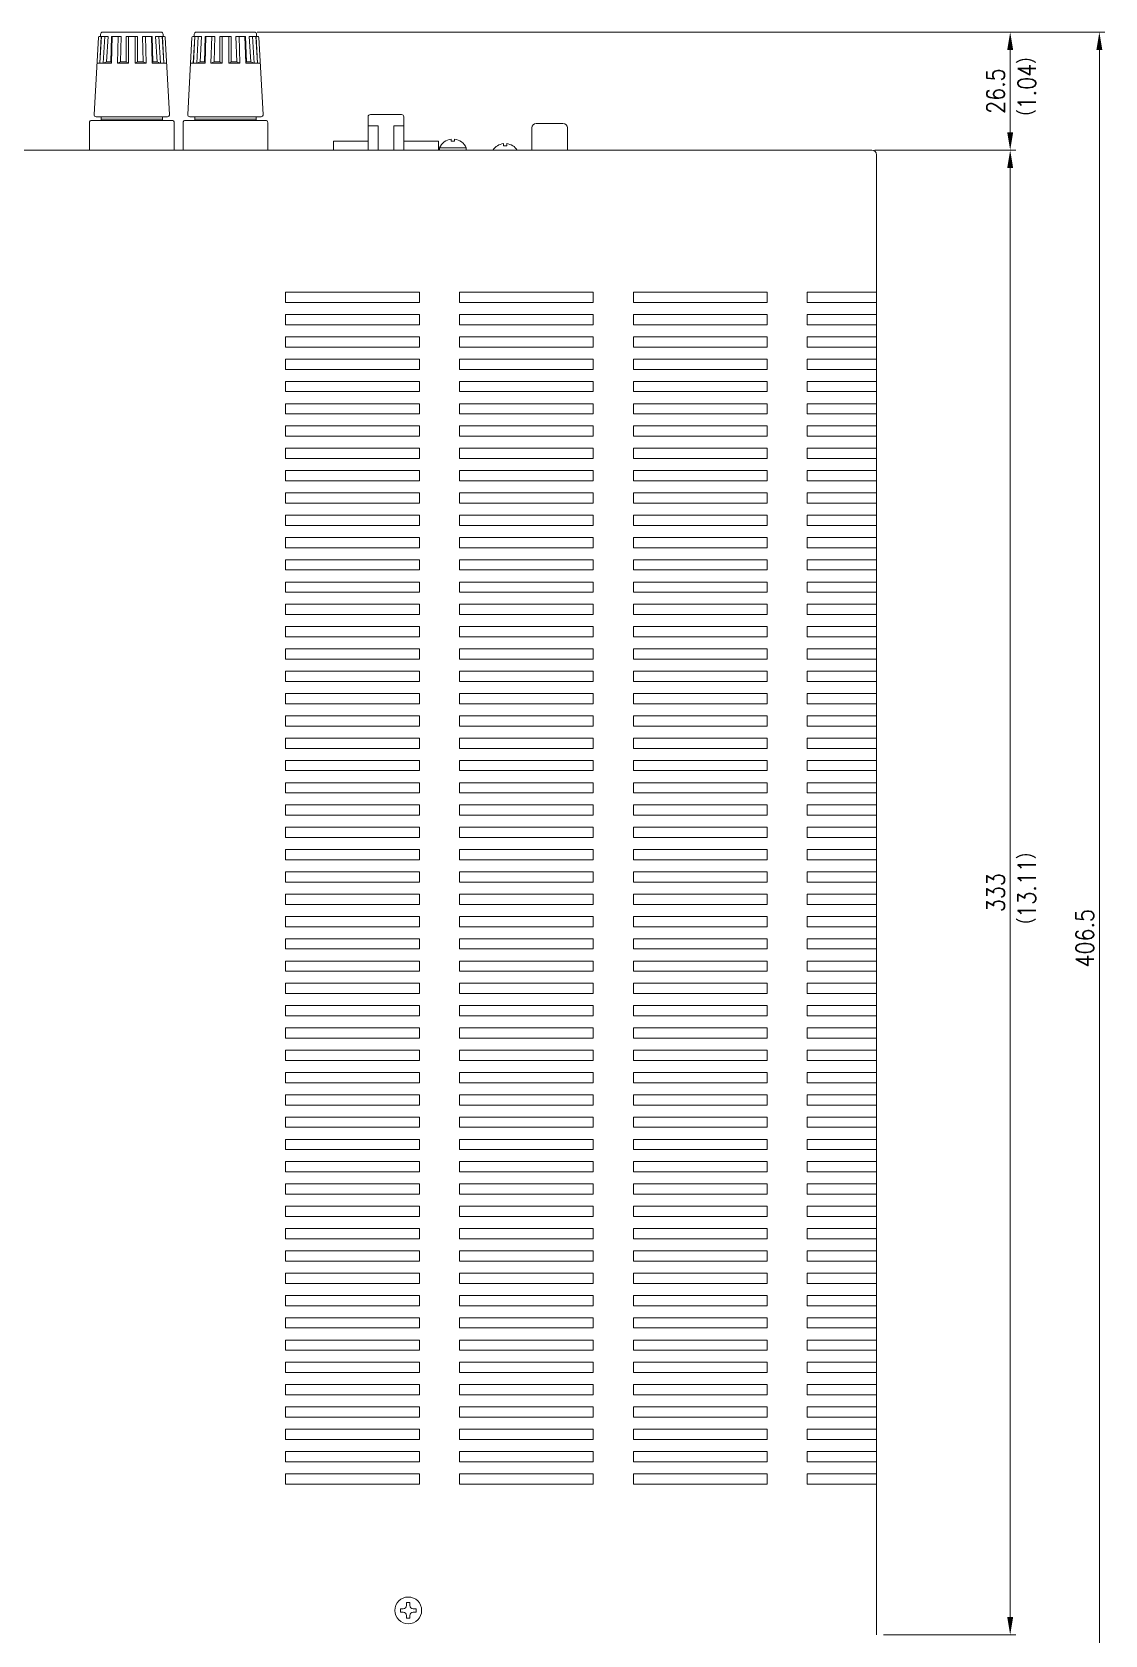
# Model space of a CAD drawing. Header units: millimetres. Extents: x 0 to 1200, y 0 to 900.
# Drawn here: x 519.1 to 759.7, y 316 to 675.5 of the extents above; entities that cross this region are included whole.
import ezdxf

# ---------------------------------------------------------------- set-up
doc = ezdxf.new("R2010")
doc.units = ezdxf.units.MM
for name, color, linetype, lineweight in [('Center', 1, 'Continuous', 9), ('Pin Jack', 53, 'Continuous', 13), ('Screw', 253, 'Continuous', 13), ('Speaker Terminal', 135, 'Continuous', 13), ('Upper Cover', 7, 'Continuous', 15)]:
    doc.layers.add(name, color=color, linetype=linetype, lineweight=lineweight)
doc.styles.get("Standard").update_dxf_attribs({"font": 'romans.shx', "width": 0.85, "height": 4, "bigfont": 'bigfont.shx'})
doc.dimstyles.get("Standard").update_dxf_attribs({"dimtxt": 2.5, "dimasz": 4, "dimexe": 1.25, "dimexo": 0.625, "dimgap": 1.25, "dimtad": 1, "dimdsep": 46, "dimtxsty": 'Standard', "dimcen": 0, "dimclrd": 1, "dimclre": 1, "dimclrt": 7, "dimadec": 0, "dimazin": 0, "dimtfac": 1, "dimtmove": 0, "dimatfit": 3, "dimfxl": 0, "dimtolj": 1, "dimtzin": 0, "dimlwd": -1, "dimlwe": -1, "dimarcsym": 0})

# ---------------------------------------------------------------- blocks, each defined once
blk = doc.blocks.new('*D2')
at = {"layer": 'Center', "color": 1}
for p, q in [((708.12, 648.96), (739.75, 648.96)), ((738.5, 319.96), (738.5, 644.96)), ((710.12, 315.96), (739.75, 315.96))]:
    blk.add_line(p, q, dxfattribs=at)
for points in [[(737.83, 644.96), (739.16, 644.96), (738.5, 648.96)], [(737.83, 319.96), (739.16, 319.96), (738.5, 315.96)]]:
    blk.add_solid(points, dxfattribs=at)
at = {"layer": 'Defpoints', "color": 0}
for p in [(707.5, 648.96), (738.5, 648.96), (709.5, 315.96)]:
    blk.add_point(p, dxfattribs=at)
at = {"layer": 'Center', "color": 7, "insert": (735.25, 482.46), "char_height": 4, "attachment_point": 5, "rotation": 90}
blk.add_mtext('\\A1;333', dxfattribs=at)
blk = doc.blocks.new('*D3')
at = {"layer": 'Center', "color": 1}
for p, q in [((569.62, 675.46), (739.75, 675.46)), ((738.5, 652.96), (738.5, 671.46)), ((708.12, 648.96), (739.75, 648.96))]:
    blk.add_line(p, q, dxfattribs=at)
for points in [[(737.83, 671.46), (739.16, 671.46), (738.5, 675.46)], [(737.83, 652.96), (739.16, 652.96), (738.5, 648.96)]]:
    blk.add_solid(points, dxfattribs=at)
at = {"layer": 'Defpoints', "color": 0}
for p in [(569, 675.46), (738.5, 675.46), (707.5, 648.96)]:
    blk.add_point(p, dxfattribs=at)
at = {"layer": 'Center', "color": 7, "insert": (735.25, 662.21), "char_height": 4, "attachment_point": 5, "rotation": 90}
blk.add_mtext('\\A1;26.5', dxfattribs=at)
blk = doc.blocks.new('*D4')
at = {"layer": 'Center', "color": 1}
for p, q in [((570.25, 675.46), (759.75, 675.46)), ((758.5, 272.96), (758.5, 671.46)), ((695.75, 268.96), (759.75, 268.96))]:
    blk.add_line(p, q, dxfattribs=at)
for points in [[(757.83, 671.46), (759.16, 671.46), (758.5, 675.46)], [(757.83, 272.96), (759.16, 272.96), (758.5, 268.96)]]:
    blk.add_solid(points, dxfattribs=at)
at = {"layer": 'Defpoints', "color": 0}
for p in [(569.62, 675.46), (758.5, 675.46), (695.12, 268.96)]:
    blk.add_point(p, dxfattribs=at)
at = {"layer": 'Center', "color": 7, "insert": (755.25, 472.21), "char_height": 4, "attachment_point": 5, "rotation": 90}
blk.add_mtext('\\A1;406.5', dxfattribs=at)

msp = doc.modelspace()

# ---------------------------------------------------------------- linework, layer by layer
at = {"layer": 'Pin Jack'}
for p, q in [((594.498, 648.962), (594.498, 656.462)), ((594.498, 654.462), (596.748, 654.462)), ((594.998, 656.962), (601.998, 656.962)), ((596.748, 654.462), (596.748, 648.962)), ((600.248, 648.962), (600.248, 654.462)), ((600.248, 654.462), (602.498, 654.462)), ((602.498, 656.462), (602.498, 648.962)), ((632.198, 654.962), (638.198, 654.962)), ((594.498, 650.962), (586.748, 650.962)), ((586.748, 650.962), (586.748, 648.962)), ((602.498, 650.962), (610.248, 650.962)), ((610.248, 650.962), (610.248, 648.962)), ((631.198, 648.962), (631.198, 653.962)), ((639.198, 653.962), (639.198, 648.962))]:
    msp.add_line(p, q, dxfattribs=at)
for centre, radius, start, end in [((594.998, 656.462), 0.5, 90, 180), ((601.998, 656.462), 0.5, 0, 90), ((632.198, 653.962), 1, 90, 180), ((638.198, 653.962), 1, 0, 90)]:
    msp.add_arc(centre, radius, start, end, dxfattribs=at)
at = {"layer": 'Screw'}
for p, q in [((613.123, 651.44), (613.123, 650.962)), ((613.123, 650.962), (613.873, 650.962)), ((613.873, 650.962), (613.873, 651.44)), ((610.498, 648.962), (610.498, 649.462)), ((610.498, 649.462), (616.498, 649.462)), ((616.498, 649.462), (616.498, 648.962)), ((624.823, 650.44), (624.823, 649.962)), ((624.823, 649.962), (625.573, 649.962)), ((625.573, 649.962), (625.573, 650.44)), ((601.748, 321.087), (601.748, 321.837)), ((601.748, 321.837), (602.373, 321.837)), ((602.373, 321.087), (601.748, 321.087)), ((603.123, 322.587), (603.123, 323.212)), ((603.123, 323.212), (603.873, 323.212)), ((603.123, 319.712), (603.123, 320.337)), ((603.873, 323.212), (603.873, 322.587)), ((603.873, 320.337), (603.873, 319.712)), ((604.623, 321.837), (605.248, 321.837)), ((605.248, 321.087), (604.623, 321.087)), ((605.248, 321.837), (605.248, 321.087)), ((603.873, 319.712), (603.123, 319.712))]:
    msp.add_line(p, q, dxfattribs=at)
msp.add_circle((603.498, 321.462), 3, dxfattribs=at)
for centre, radius, start, end in [((613.498, 648.212), 3.25, 96.62581, 157.38014), ((613.498, 648.212), 3.25, 22.61986, 83.37419), ((625.198, 647.212), 3.25, 96.62581, 147.42103), ((625.198, 647.212), 3.25, 32.57897, 83.37419), ((602.373, 322.587), 0.75, 270, 0), ((602.373, 320.337), 0.75, 0, 90), ((604.623, 322.587), 0.75, 180, 270), ((604.623, 320.337), 0.75, 90, 180)]:
    msp.add_arc(centre, radius, start, end, dxfattribs=at)
at = {"layer": 'Speaker Terminal'}
for p, q in [((533.028, 656.99), (533.988, 674.273)), ((534.187, 674.462), (536.158, 674.462)), ((534.29, 668.462), (534.623, 674.462)), ((534.327, 668.462), (534.661, 674.462)), ((534.498, 674.962), (534.498, 674.462)), ((534.998, 675.462), (547.998, 675.462)), ((535.077, 668.462), (535.411, 674.462)), ((535.842, 668.762), (536.158, 674.462)), ((536.815, 668.762), (536.972, 674.462)), ((536.952, 668.462), (537.117, 674.462)), ((536.972, 674.462), (539.137, 674.462)), ((538.252, 668.462), (538.417, 674.462)), ((538.98, 668.762), (539.137, 674.462)), ((540.248, 674.462), (540.248, 668.762)), ((540.248, 674.462), (542.748, 674.462)), ((540.748, 674.462), (540.748, 668.462)), ((542.248, 674.462), (542.248, 668.462)), ((542.748, 674.462), (542.748, 668.762)), ((544.016, 668.762), (543.859, 674.462)), ((543.859, 674.462), (546.024, 674.462)), ((544.745, 668.462), (544.58, 674.462)), ((546.044, 668.462), (545.879, 674.462)), ((546.181, 668.762), (546.024, 674.462)), ((547.155, 668.762), (546.838, 674.462)), ((546.838, 674.462), (548.809, 674.462)), ((547.919, 668.462), (547.586, 674.462)), ((548.669, 668.462), (548.336, 674.462)), ((548.707, 668.462), (548.373, 674.462)), ((548.498, 674.962), (548.498, 674.462)), ((549.969, 656.99), (549.009, 674.273)), ((554.028, 656.99), (554.988, 674.273)), ((555.187, 674.462), (557.158, 674.462)), ((555.29, 668.462), (555.623, 674.462)), ((555.327, 668.462), (555.661, 674.462)), ((555.498, 674.962), (555.498, 674.462)), ((555.998, 675.462), (568.998, 675.462)), ((556.077, 668.462), (556.411, 674.462)), ((556.842, 668.762), (557.158, 674.462)), ((557.815, 668.762), (557.972, 674.462)), ((557.952, 668.462), (558.117, 674.462)), ((557.972, 674.462), (560.137, 674.462)), ((559.252, 668.462), (559.417, 674.462)), ((559.98, 668.762), (560.137, 674.462)), ((561.248, 674.462), (561.248, 668.762)), ((561.248, 674.462), (563.748, 674.462)), ((561.748, 674.462), (561.748, 668.462)), ((563.248, 674.462), (563.248, 668.462)), ((563.748, 674.462), (563.748, 668.762)), ((565.016, 668.762), (564.859, 674.462)), ((564.859, 674.462), (567.024, 674.462)), ((565.745, 668.462), (565.58, 674.462)), ((567.044, 668.462), (566.879, 674.462)), ((567.181, 668.762), (567.024, 674.462)), ((568.155, 668.762), (567.838, 674.462)), ((567.838, 674.462), (569.809, 674.462)), ((568.919, 668.462), (568.586, 674.462)), ((569.669, 668.462), (569.336, 674.462)), ((569.707, 668.462), (569.373, 674.462)), ((569.498, 674.962), (569.498, 674.462)), ((570.969, 656.99), (570.009, 674.273)), ((535.077, 668.462), (535.842, 668.762)), ((535.842, 668.762), (536.952, 668.762)), ((538.252, 668.462), (538.98, 668.762)), ((538.98, 668.762), (540.248, 668.762)), ((540.748, 668.462), (540.248, 668.762)), ((542.248, 668.462), (542.748, 668.762)), ((542.748, 668.762), (544.016, 668.762)), ((544.016, 668.762), (544.745, 668.462)), ((547.155, 668.762), (546.044, 668.762)), ((547.919, 668.462), (547.155, 668.762)), ((556.077, 668.462), (556.842, 668.762)), ((556.842, 668.762), (557.952, 668.762)), ((559.252, 668.462), (559.98, 668.762)), ((559.98, 668.762), (561.248, 668.762)), ((561.748, 668.462), (561.248, 668.762)), ((563.248, 668.462), (563.748, 668.762)), ((563.748, 668.762), (565.016, 668.762)), ((565.016, 668.762), (565.745, 668.462)), ((568.155, 668.762), (567.044, 668.762)), ((568.919, 668.462), (568.155, 668.762)), ((533.665, 668.462), (536.952, 668.462)), ((538.252, 668.462), (540.748, 668.462)), ((540.248, 668.462), (540.748, 668.462)), ((542.248, 668.462), (544.745, 668.462)), ((549.332, 668.462), (546.044, 668.462)), ((554.665, 668.462), (557.952, 668.462)), ((559.252, 668.462), (561.748, 668.462)), ((561.248, 668.462), (561.748, 668.462)), ((563.248, 668.462), (565.745, 668.462)), ((570.332, 668.462), (567.044, 668.462)), ((531.998, 648.962), (531.998, 655.162)), ((532.498, 655.662), (550.498, 655.662)), ((533.527, 656.462), (549.47, 656.462)), ((534.598, 655.962), (534.598, 656.462)), ((534.598, 655.962), (548.398, 655.962)), ((534.598, 655.662), (534.598, 655.962)), ((548.398, 655.962), (548.398, 656.462)), ((548.398, 655.662), (548.398, 655.962)), ((550.998, 648.962), (550.998, 655.162)), ((552.998, 648.962), (552.998, 655.162)), ((553.498, 655.662), (571.498, 655.662)), ((554.527, 656.462), (570.47, 656.462)), ((555.598, 655.962), (555.598, 656.462)), ((555.598, 655.962), (569.398, 655.962)), ((555.598, 655.662), (555.598, 655.962)), ((569.398, 655.962), (569.398, 656.462)), ((569.398, 655.662), (569.398, 655.962)), ((571.998, 648.962), (571.998, 655.162))]:
    msp.add_line(p, q, dxfattribs=at)
for centre, radius, start, end in [((534.187, 674.262), 0.2, 90, 176.82017), ((534.998, 674.962), 0.5, 90, 180), ((547.998, 674.962), 0.5, 0, 90), ((548.809, 674.262), 0.2, 3.17983, 90), ((555.187, 674.262), 0.2, 90, 176.82017), ((555.998, 674.962), 0.5, 90, 180), ((568.998, 674.962), 0.5, 0, 90), ((569.809, 674.262), 0.2, 3.17983, 90), ((532.498, 655.162), 0.5, 90, 180), ((533.527, 656.962), 0.5, 176.82017, 270), ((549.47, 656.962), 0.5, 270, 3.17983), ((550.498, 655.162), 0.5, 0, 90), ((553.498, 655.162), 0.5, 90, 180), ((554.527, 656.962), 0.5, 176.82017, 270), ((570.47, 656.962), 0.5, 270, 3.17983), ((571.498, 655.162), 0.5, 0, 90)]:
    msp.add_arc(centre, radius, start, end, dxfattribs=at)
at = {"layer": 'Upper Cover'}
for p, q in [((279.498, 648.962), (707.498, 648.962)), ((708.498, 647.962), (708.498, 315.962)), ((575.998, 614.812), (575.998, 617.112)), ((575.998, 617.112), (605.998, 617.112)), ((605.998, 614.812), (575.998, 614.812)), ((605.998, 617.112), (605.998, 614.812)), ((614.998, 614.812), (614.998, 617.112)), ((614.998, 617.112), (644.998, 617.112)), ((644.998, 614.812), (614.998, 614.812)), ((644.998, 617.112), (644.998, 614.812)), ((653.998, 614.812), (653.998, 617.112)), ((653.998, 617.112), (683.998, 617.112)), ((683.998, 614.812), (653.998, 614.812)), ((683.998, 617.112), (683.998, 614.812)), ((708.498, 617.112), (692.998, 617.112)), ((692.998, 617.112), (692.998, 614.812)), ((692.998, 614.812), (708.498, 614.812)), ((575.998, 609.812), (575.998, 612.112)), ((575.998, 612.112), (605.998, 612.112)), ((605.998, 612.112), (605.998, 609.812)), ((614.998, 609.812), (614.998, 612.112)), ((614.998, 612.112), (644.998, 612.112)), ((644.998, 612.112), (644.998, 609.812)), ((653.998, 609.812), (653.998, 612.112)), ((653.998, 612.112), (683.998, 612.112)), ((683.998, 612.112), (683.998, 609.812)), ((708.498, 612.112), (692.998, 612.112)), ((692.998, 612.112), (692.998, 609.812)), ((605.998, 609.812), (575.998, 609.812)), ((644.998, 609.812), (614.998, 609.812)), ((683.998, 609.812), (653.998, 609.812)), ((692.998, 609.812), (708.498, 609.812)), ((575.998, 604.812), (575.998, 607.112)), ((575.998, 607.112), (605.998, 607.112)), ((605.998, 604.812), (575.998, 604.812)), ((605.998, 607.112), (605.998, 604.812)), ((614.998, 604.812), (614.998, 607.112)), ((614.998, 607.112), (644.998, 607.112)), ((644.998, 604.812), (614.998, 604.812)), ((644.998, 607.112), (644.998, 604.812)), ((653.998, 604.812), (653.998, 607.112)), ((653.998, 607.112), (683.998, 607.112)), ((683.998, 604.812), (653.998, 604.812)), ((683.998, 607.112), (683.998, 604.812)), ((708.498, 607.112), (692.998, 607.112)), ((692.998, 607.112), (692.998, 604.812)), ((692.998, 604.812), (708.498, 604.812)), ((575.998, 599.812), (575.998, 602.112)), ((575.998, 602.112), (605.998, 602.112)), ((605.998, 602.112), (605.998, 599.812)), ((614.998, 599.812), (614.998, 602.112)), ((614.998, 602.112), (644.998, 602.112)), ((644.998, 602.112), (644.998, 599.812)), ((653.998, 599.812), (653.998, 602.112)), ((653.998, 602.112), (683.998, 602.112)), ((683.998, 602.112), (683.998, 599.812)), ((708.498, 602.112), (692.998, 602.112)), ((692.998, 602.112), (692.998, 599.812)), ((605.998, 599.812), (575.998, 599.812)), ((575.998, 594.812), (575.998, 597.112)), ((575.998, 597.112), (605.998, 597.112)), ((605.998, 597.112), (605.998, 594.812)), ((644.998, 599.812), (614.998, 599.812)), ((614.998, 594.812), (614.998, 597.112)), ((614.998, 597.112), (644.998, 597.112)), ((644.998, 597.112), (644.998, 594.812)), ((683.998, 599.812), (653.998, 599.812)), ((653.998, 594.812), (653.998, 597.112)), ((653.998, 597.112), (683.998, 597.112)), ((683.998, 597.112), (683.998, 594.812)), ((692.998, 599.812), (708.498, 599.812)), ((708.498, 597.112), (692.998, 597.112)), ((692.998, 597.112), (692.998, 594.812)), ((605.998, 594.812), (575.998, 594.812)), ((644.998, 594.812), (614.998, 594.812)), ((683.998, 594.812), (653.998, 594.812)), ((692.998, 594.812), (708.498, 594.812)), ((575.998, 589.812), (575.998, 592.112)), ((575.998, 592.112), (605.998, 592.112)), ((605.998, 589.812), (575.998, 589.812)), ((605.998, 592.112), (605.998, 589.812)), ((614.998, 589.812), (614.998, 592.112)), ((614.998, 592.112), (644.998, 592.112)), ((644.998, 589.812), (614.998, 589.812)), ((644.998, 592.112), (644.998, 589.812)), ((653.998, 589.812), (653.998, 592.112)), ((653.998, 592.112), (683.998, 592.112)), ((683.998, 589.812), (653.998, 589.812)), ((683.998, 592.112), (683.998, 589.812)), ((708.498, 592.112), (692.998, 592.112)), ((692.998, 592.112), (692.998, 589.812)), ((692.998, 589.812), (708.498, 589.812)), ((575.998, 584.812), (575.998, 587.112)), ((575.998, 587.112), (605.998, 587.112)), ((605.998, 587.112), (605.998, 584.812)), ((614.998, 584.812), (614.998, 587.112)), ((614.998, 587.112), (644.998, 587.112)), ((644.998, 587.112), (644.998, 584.812)), ((653.998, 584.812), (653.998, 587.112)), ((653.998, 587.112), (683.998, 587.112)), ((683.998, 587.112), (683.998, 584.812)), ((708.498, 587.112), (692.998, 587.112)), ((692.998, 587.112), (692.998, 584.812)), ((605.998, 584.812), (575.998, 584.812)), ((644.998, 584.812), (614.998, 584.812)), ((683.998, 584.812), (653.998, 584.812)), ((692.998, 584.812), (708.498, 584.812)), ((575.998, 579.812), (575.998, 582.112)), ((575.998, 582.112), (605.998, 582.112)), ((605.998, 579.812), (575.998, 579.812)), ((605.998, 582.112), (605.998, 579.812)), ((614.998, 579.812), (614.998, 582.112)), ((614.998, 582.112), (644.998, 582.112)), ((644.998, 579.812), (614.998, 579.812)), ((644.998, 582.112), (644.998, 579.812)), ((653.998, 579.812), (653.998, 582.112)), ((653.998, 582.112), (683.998, 582.112)), ((683.998, 579.812), (653.998, 579.812)), ((683.998, 582.112), (683.998, 579.812)), ((708.498, 582.112), (692.998, 582.112)), ((692.998, 582.112), (692.998, 579.812)), ((692.998, 579.812), (708.498, 579.812)), ((575.998, 574.812), (575.998, 577.112)), ((575.998, 577.112), (605.998, 577.112)), ((605.998, 577.112), (605.998, 574.812)), ((614.998, 574.812), (614.998, 577.112)), ((614.998, 577.112), (644.998, 577.112)), ((644.998, 577.112), (644.998, 574.812)), ((653.998, 574.812), (653.998, 577.112)), ((653.998, 577.112), (683.998, 577.112)), ((683.998, 577.112), (683.998, 574.812)), ((708.498, 577.112), (692.998, 577.112)), ((692.998, 577.112), (692.998, 574.812)), ((605.998, 574.812), (575.998, 574.812)), ((575.998, 569.812), (575.998, 572.112)), ((575.998, 572.112), (605.998, 572.112)), ((605.998, 572.112), (605.998, 569.812)), ((644.998, 574.812), (614.998, 574.812)), ((614.998, 569.812), (614.998, 572.112)), ((614.998, 572.112), (644.998, 572.112)), ((644.998, 572.112), (644.998, 569.812)), ((683.998, 574.812), (653.998, 574.812)), ((653.998, 569.812), (653.998, 572.112)), ((653.998, 572.112), (683.998, 572.112)), ((683.998, 572.112), (683.998, 569.812)), ((692.998, 574.812), (708.498, 574.812)), ((708.498, 572.112), (692.998, 572.112)), ((692.998, 572.112), (692.998, 569.812)), ((605.998, 569.812), (575.998, 569.812)), ((644.998, 569.812), (614.998, 569.812)), ((683.998, 569.812), (653.998, 569.812)), ((692.998, 569.812), (708.498, 569.812)), ((575.998, 564.812), (575.998, 567.112)), ((575.998, 567.112), (605.998, 567.112)), ((605.998, 564.812), (575.998, 564.812)), ((605.998, 567.112), (605.998, 564.812)), ((614.998, 564.812), (614.998, 567.112)), ((614.998, 567.112), (644.998, 567.112)), ((644.998, 564.812), (614.998, 564.812)), ((644.998, 567.112), (644.998, 564.812)), ((653.998, 564.812), (653.998, 567.112)), ((653.998, 567.112), (683.998, 567.112)), ((683.998, 564.812), (653.998, 564.812)), ((683.998, 567.112), (683.998, 564.812)), ((708.498, 567.112), (692.998, 567.112)), ((692.998, 567.112), (692.998, 564.812)), ((692.998, 564.812), (708.498, 564.812)), ((575.998, 559.812), (575.998, 562.112)), ((575.998, 562.112), (605.998, 562.112)), ((605.998, 562.112), (605.998, 559.812)), ((614.998, 559.812), (614.998, 562.112)), ((614.998, 562.112), (644.998, 562.112)), ((644.998, 562.112), (644.998, 559.812)), ((653.998, 559.812), (653.998, 562.112)), ((653.998, 562.112), (683.998, 562.112)), ((683.998, 562.112), (683.998, 559.812)), ((708.498, 562.112), (692.998, 562.112)), ((692.998, 562.112), (692.998, 559.812)), ((605.998, 559.812), (575.998, 559.812)), ((644.998, 559.812), (614.998, 559.812)), ((683.998, 559.812), (653.998, 559.812)), ((692.998, 559.812), (708.498, 559.812)), ((575.998, 554.812), (575.998, 557.112)), ((575.998, 557.112), (605.998, 557.112)), ((605.998, 554.812), (575.998, 554.812)), ((605.998, 557.112), (605.998, 554.812)), ((614.998, 554.812), (614.998, 557.112)), ((614.998, 557.112), (644.998, 557.112)), ((644.998, 554.812), (614.998, 554.812)), ((644.998, 557.112), (644.998, 554.812)), ((653.998, 554.812), (653.998, 557.112)), ((653.998, 557.112), (683.998, 557.112)), ((683.998, 554.812), (653.998, 554.812)), ((683.998, 557.112), (683.998, 554.812)), ((708.498, 557.112), (692.998, 557.112)), ((692.998, 557.112), (692.998, 554.812)), ((692.998, 554.812), (708.498, 554.812)), ((575.998, 549.812), (575.998, 552.112)), ((575.998, 552.112), (605.998, 552.112)), ((605.998, 552.112), (605.998, 549.812)), ((614.998, 549.812), (614.998, 552.112)), ((614.998, 552.112), (644.998, 552.112)), ((644.998, 552.112), (644.998, 549.812)), ((653.998, 549.812), (653.998, 552.112)), ((653.998, 552.112), (683.998, 552.112)), ((683.998, 552.112), (683.998, 549.812)), ((708.498, 552.112), (692.998, 552.112)), ((692.998, 552.112), (692.998, 549.812)), ((605.998, 549.812), (575.998, 549.812)), ((575.998, 544.812), (575.998, 547.112)), ((575.998, 547.112), (605.998, 547.112)), ((605.998, 547.112), (605.998, 544.812)), ((644.998, 549.812), (614.998, 549.812)), ((614.998, 544.812), (614.998, 547.112)), ((614.998, 547.112), (644.998, 547.112)), ((644.998, 547.112), (644.998, 544.812)), ((683.998, 549.812), (653.998, 549.812)), ((653.998, 544.812), (653.998, 547.112)), ((653.998, 547.112), (683.998, 547.112)), ((683.998, 547.112), (683.998, 544.812)), ((692.998, 549.812), (708.498, 549.812)), ((708.498, 547.112), (692.998, 547.112)), ((692.998, 547.112), (692.998, 544.812)), ((605.998, 544.812), (575.998, 544.812)), ((644.998, 544.812), (614.998, 544.812)), ((683.998, 544.812), (653.998, 544.812)), ((692.998, 544.812), (708.498, 544.812)), ((575.998, 539.812), (575.998, 542.112)), ((575.998, 542.112), (605.998, 542.112)), ((605.998, 539.812), (575.998, 539.812)), ((605.998, 542.112), (605.998, 539.812)), ((614.998, 539.812), (614.998, 542.112)), ((614.998, 542.112), (644.998, 542.112)), ((644.998, 539.812), (614.998, 539.812)), ((644.998, 542.112), (644.998, 539.812)), ((653.998, 539.812), (653.998, 542.112)), ((653.998, 542.112), (683.998, 542.112)), ((683.998, 539.812), (653.998, 539.812)), ((683.998, 542.112), (683.998, 539.812)), ((708.498, 542.112), (692.998, 542.112)), ((692.998, 542.112), (692.998, 539.812)), ((692.998, 539.812), (708.498, 539.812)), ((575.998, 534.812), (575.998, 537.112)), ((575.998, 537.112), (605.998, 537.112)), ((605.998, 537.112), (605.998, 534.812)), ((614.998, 534.812), (614.998, 537.112)), ((614.998, 537.112), (644.998, 537.112)), ((644.998, 537.112), (644.998, 534.812)), ((653.998, 534.812), (653.998, 537.112)), ((653.998, 537.112), (683.998, 537.112)), ((683.998, 537.112), (683.998, 534.812)), ((708.498, 537.112), (692.998, 537.112)), ((692.998, 537.112), (692.998, 534.812)), ((605.998, 534.812), (575.998, 534.812)), ((575.998, 529.812), (575.998, 532.112)), ((575.998, 532.112), (605.998, 532.112)), ((605.998, 532.112), (605.998, 529.812)), ((644.998, 534.812), (614.998, 534.812)), ((614.998, 529.812), (614.998, 532.112)), ((614.998, 532.112), (644.998, 532.112)), ((644.998, 532.112), (644.998, 529.812)), ((683.998, 534.812), (653.998, 534.812)), ((653.998, 529.812), (653.998, 532.112)), ((653.998, 532.112), (683.998, 532.112)), ((683.998, 532.112), (683.998, 529.812)), ((692.998, 534.812), (708.498, 534.812)), ((708.498, 532.112), (692.998, 532.112)), ((692.998, 532.112), (692.998, 529.812)), ((605.998, 529.812), (575.998, 529.812)), ((644.998, 529.812), (614.998, 529.812)), ((683.998, 529.812), (653.998, 529.812)), ((692.998, 529.812), (708.498, 529.812)), ((575.998, 524.812), (575.998, 527.112)), ((575.998, 527.112), (605.998, 527.112)), ((605.998, 527.112), (605.998, 524.812)), ((614.998, 524.812), (614.998, 527.112)), ((614.998, 527.112), (644.998, 527.112)), ((644.998, 527.112), (644.998, 524.812)), ((653.998, 524.812), (653.998, 527.112)), ((653.998, 527.112), (683.998, 527.112)), ((683.998, 527.112), (683.998, 524.812)), ((708.498, 527.112), (692.998, 527.112)), ((692.998, 527.112), (692.998, 524.812)), ((605.998, 524.812), (575.998, 524.812)), ((575.998, 519.812), (575.998, 522.112)), ((575.998, 522.112), (605.998, 522.112)), ((605.998, 522.112), (605.998, 519.812)), ((644.998, 524.812), (614.998, 524.812)), ((614.998, 519.812), (614.998, 522.112)), ((614.998, 522.112), (644.998, 522.112)), ((644.998, 522.112), (644.998, 519.812)), ((683.998, 524.812), (653.998, 524.812)), ((653.998, 519.812), (653.998, 522.112)), ((653.998, 522.112), (683.998, 522.112)), ((683.998, 522.112), (683.998, 519.812)), ((692.998, 524.812), (708.498, 524.812)), ((708.498, 522.112), (692.998, 522.112)), ((692.998, 522.112), (692.998, 519.812)), ((605.998, 519.812), (575.998, 519.812)), ((644.998, 519.812), (614.998, 519.812)), ((683.998, 519.812), (653.998, 519.812)), ((692.998, 519.812), (708.498, 519.812)), ((575.998, 514.812), (575.998, 517.112)), ((575.998, 517.112), (605.998, 517.112)), ((605.998, 514.812), (575.998, 514.812)), ((605.998, 517.112), (605.998, 514.812)), ((614.998, 514.812), (614.998, 517.112)), ((614.998, 517.112), (644.998, 517.112)), ((644.998, 514.812), (614.998, 514.812)), ((644.998, 517.112), (644.998, 514.812)), ((653.998, 514.812), (653.998, 517.112)), ((653.998, 517.112), (683.998, 517.112)), ((683.998, 514.812), (653.998, 514.812)), ((683.998, 517.112), (683.998, 514.812)), ((708.498, 517.112), (692.998, 517.112)), ((692.998, 517.112), (692.998, 514.812)), ((692.998, 514.812), (708.498, 514.812)), ((575.998, 509.812), (575.998, 512.112)), ((575.998, 512.112), (605.998, 512.112)), ((605.998, 512.112), (605.998, 509.812)), ((614.998, 509.812), (614.998, 512.112)), ((614.998, 512.112), (644.998, 512.112)), ((644.998, 512.112), (644.998, 509.812)), ((653.998, 509.812), (653.998, 512.112)), ((653.998, 512.112), (683.998, 512.112)), ((683.998, 512.112), (683.998, 509.812)), ((708.498, 512.112), (692.998, 512.112)), ((692.998, 512.112), (692.998, 509.812)), ((605.998, 509.812), (575.998, 509.812)), ((575.998, 504.812), (575.998, 507.112)), ((575.998, 507.112), (605.998, 507.112)), ((605.998, 507.112), (605.998, 504.812)), ((644.998, 509.812), (614.998, 509.812)), ((614.998, 504.812), (614.998, 507.112)), ((614.998, 507.112), (644.998, 507.112)), ((644.998, 507.112), (644.998, 504.812)), ((683.998, 509.812), (653.998, 509.812)), ((653.998, 504.812), (653.998, 507.112)), ((653.998, 507.112), (683.998, 507.112)), ((683.998, 507.112), (683.998, 504.812)), ((692.998, 509.812), (708.498, 509.812)), ((708.498, 507.112), (692.998, 507.112)), ((692.998, 507.112), (692.998, 504.812)), ((605.998, 504.812), (575.998, 504.812)), ((644.998, 504.812), (614.998, 504.812)), ((683.998, 504.812), (653.998, 504.812)), ((692.998, 504.812), (708.498, 504.812)), ((575.998, 499.812), (575.998, 502.112)), ((575.998, 502.112), (605.998, 502.112)), ((605.998, 499.812), (575.998, 499.812)), ((605.998, 502.112), (605.998, 499.812)), ((614.998, 499.812), (614.998, 502.112)), ((614.998, 502.112), (644.998, 502.112)), ((644.998, 499.812), (614.998, 499.812)), ((644.998, 502.112), (644.998, 499.812)), ((653.998, 499.812), (653.998, 502.112)), ((653.998, 502.112), (683.998, 502.112)), ((683.998, 499.812), (653.998, 499.812)), ((683.998, 502.112), (683.998, 499.812)), ((708.498, 502.112), (692.998, 502.112)), ((692.998, 502.112), (692.998, 499.812)), ((692.998, 499.812), (708.498, 499.812)), ((575.998, 494.812), (575.998, 497.112)), ((575.998, 497.112), (605.998, 497.112)), ((605.998, 497.112), (605.998, 494.812)), ((614.998, 494.812), (614.998, 497.112)), ((614.998, 497.112), (644.998, 497.112)), ((644.998, 497.112), (644.998, 494.812)), ((653.998, 494.812), (653.998, 497.112)), ((653.998, 497.112), (683.998, 497.112)), ((683.998, 497.112), (683.998, 494.812)), ((708.498, 497.112), (692.998, 497.112)), ((692.998, 497.112), (692.998, 494.812)), ((605.998, 494.812), (575.998, 494.812)), ((644.998, 494.812), (614.998, 494.812)), ((683.998, 494.812), (653.998, 494.812)), ((692.998, 494.812), (708.498, 494.812)), ((575.998, 489.812), (575.998, 492.112)), ((575.998, 492.112), (605.998, 492.112)), ((605.998, 489.812), (575.998, 489.812)), ((605.998, 492.112), (605.998, 489.812)), ((614.998, 489.812), (614.998, 492.112)), ((614.998, 492.112), (644.998, 492.112)), ((644.998, 489.812), (614.998, 489.812)), ((644.998, 492.112), (644.998, 489.812)), ((653.998, 489.812), (653.998, 492.112)), ((653.998, 492.112), (683.998, 492.112)), ((683.998, 489.812), (653.998, 489.812)), ((683.998, 492.112), (683.998, 489.812)), ((708.498, 492.112), (692.998, 492.112)), ((692.998, 492.112), (692.998, 489.812)), ((692.998, 489.812), (708.498, 489.812)), ((575.998, 484.812), (575.998, 487.112)), ((575.998, 487.112), (605.998, 487.112)), ((605.998, 487.112), (605.998, 484.812)), ((614.998, 484.812), (614.998, 487.112)), ((614.998, 487.112), (644.998, 487.112)), ((644.998, 487.112), (644.998, 484.812)), ((653.998, 484.812), (653.998, 487.112)), ((653.998, 487.112), (683.998, 487.112)), ((683.998, 487.112), (683.998, 484.812)), ((708.498, 487.112), (692.998, 487.112)), ((692.998, 487.112), (692.998, 484.812)), ((605.998, 484.812), (575.998, 484.812)), ((575.998, 479.812), (575.998, 482.112)), ((575.998, 482.112), (605.998, 482.112)), ((605.998, 482.112), (605.998, 479.812)), ((644.998, 484.812), (614.998, 484.812)), ((614.998, 479.812), (614.998, 482.112)), ((614.998, 482.112), (644.998, 482.112)), ((644.998, 482.112), (644.998, 479.812)), ((683.998, 484.812), (653.998, 484.812)), ((653.998, 479.812), (653.998, 482.112)), ((653.998, 482.112), (683.998, 482.112)), ((683.998, 482.112), (683.998, 479.812)), ((692.998, 484.812), (708.498, 484.812)), ((708.498, 482.112), (692.998, 482.112)), ((692.998, 482.112), (692.998, 479.812)), ((605.998, 479.812), (575.998, 479.812)), ((644.998, 479.812), (614.998, 479.812)), ((683.998, 479.812), (653.998, 479.812)), ((692.998, 479.812), (708.498, 479.812)), ((575.998, 474.812), (575.998, 477.112)), ((575.998, 477.112), (605.998, 477.112)), ((605.998, 474.812), (575.998, 474.812)), ((605.998, 477.112), (605.998, 474.812)), ((614.998, 474.812), (614.998, 477.112)), ((614.998, 477.112), (644.998, 477.112)), ((644.998, 474.812), (614.998, 474.812)), ((644.998, 477.112), (644.998, 474.812)), ((653.998, 474.812), (653.998, 477.112)), ((653.998, 477.112), (683.998, 477.112)), ((683.998, 474.812), (653.998, 474.812)), ((683.998, 477.112), (683.998, 474.812)), ((708.498, 477.112), (692.998, 477.112)), ((692.998, 477.112), (692.998, 474.812)), ((692.998, 474.812), (708.498, 474.812)), ((575.998, 469.812), (575.998, 472.112)), ((575.998, 472.112), (605.998, 472.112)), ((605.998, 472.112), (605.998, 469.812)), ((614.998, 469.812), (614.998, 472.112)), ((614.998, 472.112), (644.998, 472.112)), ((644.998, 472.112), (644.998, 469.812)), ((653.998, 469.812), (653.998, 472.112)), ((653.998, 472.112), (683.998, 472.112)), ((683.998, 472.112), (683.998, 469.812)), ((708.498, 472.112), (692.998, 472.112)), ((692.998, 472.112), (692.998, 469.812)), ((605.998, 469.812), (575.998, 469.812)), ((644.998, 469.812), (614.998, 469.812)), ((683.998, 469.812), (653.998, 469.812)), ((692.998, 469.812), (708.498, 469.812)), ((575.998, 464.812), (575.998, 467.112)), ((575.998, 467.112), (605.998, 467.112)), ((605.998, 464.812), (575.998, 464.812)), ((605.998, 467.112), (605.998, 464.812)), ((614.998, 464.812), (614.998, 467.112)), ((614.998, 467.112), (644.998, 467.112)), ((644.998, 464.812), (614.998, 464.812)), ((644.998, 467.112), (644.998, 464.812)), ((653.998, 464.812), (653.998, 467.112)), ((653.998, 467.112), (683.998, 467.112)), ((683.998, 464.812), (653.998, 464.812)), ((683.998, 467.112), (683.998, 464.812)), ((708.498, 467.112), (692.998, 467.112)), ((692.998, 467.112), (692.998, 464.812)), ((692.998, 464.812), (708.498, 464.812)), ((575.998, 459.812), (575.998, 462.112)), ((575.998, 462.112), (605.998, 462.112)), ((605.998, 462.112), (605.998, 459.812)), ((614.998, 459.812), (614.998, 462.112)), ((614.998, 462.112), (644.998, 462.112)), ((644.998, 462.112), (644.998, 459.812)), ((653.998, 459.812), (653.998, 462.112)), ((653.998, 462.112), (683.998, 462.112)), ((683.998, 462.112), (683.998, 459.812)), ((708.498, 462.112), (692.998, 462.112)), ((692.998, 462.112), (692.998, 459.812)), ((605.998, 459.812), (575.998, 459.812)), ((575.998, 454.812), (575.998, 457.112)), ((575.998, 457.112), (605.998, 457.112)), ((605.998, 457.112), (605.998, 454.812)), ((644.998, 459.812), (614.998, 459.812)), ((614.998, 454.812), (614.998, 457.112)), ((614.998, 457.112), (644.998, 457.112)), ((644.998, 457.112), (644.998, 454.812)), ((683.998, 459.812), (653.998, 459.812)), ((653.998, 454.812), (653.998, 457.112)), ((653.998, 457.112), (683.998, 457.112)), ((683.998, 457.112), (683.998, 454.812)), ((692.998, 459.812), (708.498, 459.812)), ((708.498, 457.112), (692.998, 457.112)), ((692.998, 457.112), (692.998, 454.812)), ((605.998, 454.812), (575.998, 454.812)), ((644.998, 454.812), (614.998, 454.812)), ((683.998, 454.812), (653.998, 454.812)), ((692.998, 454.812), (708.498, 454.812)), ((575.998, 449.812), (575.998, 452.112)), ((575.998, 452.112), (605.998, 452.112)), ((605.998, 449.812), (575.998, 449.812)), ((605.998, 452.112), (605.998, 449.812)), ((614.998, 449.812), (614.998, 452.112)), ((614.998, 452.112), (644.998, 452.112)), ((644.998, 449.812), (614.998, 449.812)), ((644.998, 452.112), (644.998, 449.812)), ((653.998, 449.812), (653.998, 452.112)), ((653.998, 452.112), (683.998, 452.112)), ((683.998, 449.812), (653.998, 449.812)), ((683.998, 452.112), (683.998, 449.812)), ((708.498, 452.112), (692.998, 452.112)), ((692.998, 452.112), (692.998, 449.812)), ((692.998, 449.812), (708.498, 449.812)), ((575.998, 444.812), (575.998, 447.112)), ((575.998, 447.112), (605.998, 447.112)), ((605.998, 447.112), (605.998, 444.812)), ((614.998, 444.812), (614.998, 447.112)), ((614.998, 447.112), (644.998, 447.112)), ((644.998, 447.112), (644.998, 444.812)), ((653.998, 444.812), (653.998, 447.112)), ((653.998, 447.112), (683.998, 447.112)), ((683.998, 447.112), (683.998, 444.812)), ((708.498, 447.112), (692.998, 447.112)), ((692.998, 447.112), (692.998, 444.812)), ((605.998, 444.812), (575.998, 444.812)), ((644.998, 444.812), (614.998, 444.812)), ((683.998, 444.812), (653.998, 444.812)), ((692.998, 444.812), (708.498, 444.812)), ((575.998, 439.812), (575.998, 442.112)), ((575.998, 442.112), (605.998, 442.112)), ((605.998, 439.812), (575.998, 439.812)), ((605.998, 442.112), (605.998, 439.812)), ((614.998, 439.812), (614.998, 442.112)), ((614.998, 442.112), (644.998, 442.112)), ((644.998, 439.812), (614.998, 439.812)), ((644.998, 442.112), (644.998, 439.812)), ((653.998, 439.812), (653.998, 442.112)), ((653.998, 442.112), (683.998, 442.112)), ((683.998, 439.812), (653.998, 439.812)), ((683.998, 442.112), (683.998, 439.812)), ((708.498, 442.112), (692.998, 442.112)), ((692.998, 442.112), (692.998, 439.812)), ((692.998, 439.812), (708.498, 439.812)), ((575.998, 434.812), (575.998, 437.112)), ((575.998, 437.112), (605.998, 437.112)), ((605.998, 437.112), (605.998, 434.812)), ((614.998, 434.812), (614.998, 437.112)), ((614.998, 437.112), (644.998, 437.112)), ((644.998, 437.112), (644.998, 434.812)), ((653.998, 434.812), (653.998, 437.112)), ((653.998, 437.112), (683.998, 437.112)), ((683.998, 437.112), (683.998, 434.812)), ((708.498, 437.112), (692.998, 437.112)), ((692.998, 437.112), (692.998, 434.812)), ((605.998, 434.812), (575.998, 434.812)), ((575.998, 429.812), (575.998, 432.112)), ((575.998, 432.112), (605.998, 432.112)), ((605.998, 432.112), (605.998, 429.812)), ((644.998, 434.812), (614.998, 434.812)), ((614.998, 429.812), (614.998, 432.112)), ((614.998, 432.112), (644.998, 432.112)), ((644.998, 432.112), (644.998, 429.812)), ((683.998, 434.812), (653.998, 434.812)), ((653.998, 429.812), (653.998, 432.112)), ((653.998, 432.112), (683.998, 432.112)), ((683.998, 432.112), (683.998, 429.812)), ((692.998, 434.812), (708.498, 434.812)), ((708.498, 432.112), (692.998, 432.112)), ((692.998, 432.112), (692.998, 429.812)), ((605.998, 429.812), (575.998, 429.812)), ((644.998, 429.812), (614.998, 429.812)), ((683.998, 429.812), (653.998, 429.812)), ((692.998, 429.812), (708.498, 429.812)), ((575.998, 424.812), (575.998, 427.112)), ((575.998, 427.112), (605.998, 427.112)), ((605.998, 424.812), (575.998, 424.812)), ((605.998, 427.112), (605.998, 424.812)), ((614.998, 424.812), (614.998, 427.112)), ((614.998, 427.112), (644.998, 427.112)), ((644.998, 424.812), (614.998, 424.812)), ((644.998, 427.112), (644.998, 424.812)), ((653.998, 424.812), (653.998, 427.112)), ((653.998, 427.112), (683.998, 427.112)), ((683.998, 424.812), (653.998, 424.812)), ((683.998, 427.112), (683.998, 424.812)), ((708.498, 427.112), (692.998, 427.112)), ((692.998, 427.112), (692.998, 424.812)), ((692.998, 424.812), (708.498, 424.812)), ((575.998, 419.812), (575.998, 422.112)), ((575.998, 422.112), (605.998, 422.112)), ((605.998, 422.112), (605.998, 419.812)), ((614.998, 419.812), (614.998, 422.112)), ((614.998, 422.112), (644.998, 422.112)), ((644.998, 422.112), (644.998, 419.812)), ((653.998, 419.812), (653.998, 422.112)), ((653.998, 422.112), (683.998, 422.112)), ((683.998, 422.112), (683.998, 419.812)), ((708.498, 422.112), (692.998, 422.112)), ((692.998, 422.112), (692.998, 419.812)), ((605.998, 419.812), (575.998, 419.812)), ((575.998, 414.812), (575.998, 417.112)), ((575.998, 417.112), (605.998, 417.112)), ((605.998, 417.112), (605.998, 414.812)), ((644.998, 419.812), (614.998, 419.812)), ((614.998, 414.812), (614.998, 417.112)), ((614.998, 417.112), (644.998, 417.112)), ((644.998, 417.112), (644.998, 414.812)), ((683.998, 419.812), (653.998, 419.812)), ((653.998, 414.812), (653.998, 417.112)), ((653.998, 417.112), (683.998, 417.112)), ((683.998, 417.112), (683.998, 414.812)), ((692.998, 419.812), (708.498, 419.812)), ((708.498, 417.112), (692.998, 417.112)), ((692.998, 417.112), (692.998, 414.812)), ((605.998, 414.812), (575.998, 414.812)), ((644.998, 414.812), (614.998, 414.812)), ((683.998, 414.812), (653.998, 414.812)), ((692.998, 414.812), (708.498, 414.812)), ((575.998, 409.812), (575.998, 412.112)), ((575.998, 412.112), (605.998, 412.112)), ((605.998, 412.112), (605.998, 409.812)), ((614.998, 409.812), (614.998, 412.112)), ((614.998, 412.112), (644.998, 412.112)), ((644.998, 412.112), (644.998, 409.812)), ((653.998, 409.812), (653.998, 412.112)), ((653.998, 412.112), (683.998, 412.112)), ((683.998, 412.112), (683.998, 409.812)), ((708.498, 412.112), (692.998, 412.112)), ((692.998, 412.112), (692.998, 409.812)), ((605.998, 409.812), (575.998, 409.812)), ((575.998, 404.812), (575.998, 407.112)), ((575.998, 407.112), (605.998, 407.112)), ((605.998, 407.112), (605.998, 404.812)), ((644.998, 409.812), (614.998, 409.812)), ((614.998, 404.812), (614.998, 407.112)), ((614.998, 407.112), (644.998, 407.112)), ((644.998, 407.112), (644.998, 404.812)), ((683.998, 409.812), (653.998, 409.812)), ((653.998, 404.812), (653.998, 407.112)), ((653.998, 407.112), (683.998, 407.112)), ((683.998, 407.112), (683.998, 404.812)), ((692.998, 409.812), (708.498, 409.812)), ((708.498, 407.112), (692.998, 407.112)), ((692.998, 407.112), (692.998, 404.812)), ((605.998, 404.812), (575.998, 404.812)), ((644.998, 404.812), (614.998, 404.812)), ((683.998, 404.812), (653.998, 404.812)), ((692.998, 404.812), (708.498, 404.812)), ((575.998, 399.812), (575.998, 402.112)), ((575.998, 402.112), (605.998, 402.112)), ((605.998, 399.812), (575.998, 399.812)), ((605.998, 402.112), (605.998, 399.812)), ((614.998, 399.812), (614.998, 402.112)), ((614.998, 402.112), (644.998, 402.112)), ((644.998, 399.812), (614.998, 399.812)), ((644.998, 402.112), (644.998, 399.812)), ((653.998, 399.812), (653.998, 402.112)), ((653.998, 402.112), (683.998, 402.112)), ((683.998, 399.812), (653.998, 399.812)), ((683.998, 402.112), (683.998, 399.812)), ((708.498, 402.112), (692.998, 402.112)), ((692.998, 402.112), (692.998, 399.812)), ((692.998, 399.812), (708.498, 399.812)), ((575.998, 394.812), (575.998, 397.112)), ((575.998, 397.112), (605.998, 397.112)), ((605.998, 397.112), (605.998, 394.812)), ((614.998, 394.812), (614.998, 397.112)), ((614.998, 397.112), (644.998, 397.112)), ((644.998, 397.112), (644.998, 394.812)), ((653.998, 394.812), (653.998, 397.112)), ((653.998, 397.112), (683.998, 397.112)), ((683.998, 397.112), (683.998, 394.812)), ((708.498, 397.112), (692.998, 397.112)), ((692.998, 397.112), (692.998, 394.812)), ((605.998, 394.812), (575.998, 394.812)), ((575.998, 389.812), (575.998, 392.112)), ((575.998, 392.112), (605.998, 392.112)), ((605.998, 392.112), (605.998, 389.812)), ((644.998, 394.812), (614.998, 394.812)), ((614.998, 389.812), (614.998, 392.112)), ((614.998, 392.112), (644.998, 392.112)), ((644.998, 392.112), (644.998, 389.812)), ((683.998, 394.812), (653.998, 394.812)), ((653.998, 389.812), (653.998, 392.112)), ((653.998, 392.112), (683.998, 392.112)), ((683.998, 392.112), (683.998, 389.812)), ((692.998, 394.812), (708.498, 394.812)), ((708.498, 392.112), (692.998, 392.112)), ((692.998, 392.112), (692.998, 389.812)), ((605.998, 389.812), (575.998, 389.812)), ((644.998, 389.812), (614.998, 389.812)), ((683.998, 389.812), (653.998, 389.812)), ((692.998, 389.812), (708.498, 389.812)), ((575.998, 384.812), (575.998, 387.112)), ((575.998, 387.112), (605.998, 387.112)), ((605.998, 384.812), (575.998, 384.812)), ((605.998, 387.112), (605.998, 384.812)), ((614.998, 384.812), (614.998, 387.112)), ((614.998, 387.112), (644.998, 387.112)), ((644.998, 384.812), (614.998, 384.812)), ((644.998, 387.112), (644.998, 384.812)), ((653.998, 384.812), (653.998, 387.112)), ((653.998, 387.112), (683.998, 387.112)), ((683.998, 384.812), (653.998, 384.812)), ((683.998, 387.112), (683.998, 384.812)), ((708.498, 387.112), (692.998, 387.112)), ((692.998, 387.112), (692.998, 384.812)), ((692.998, 384.812), (708.498, 384.812)), ((575.998, 379.812), (575.998, 382.112)), ((575.998, 382.112), (605.998, 382.112)), ((605.998, 382.112), (605.998, 379.812)), ((614.998, 379.812), (614.998, 382.112)), ((614.998, 382.112), (644.998, 382.112)), ((644.998, 382.112), (644.998, 379.812)), ((653.998, 379.812), (653.998, 382.112)), ((653.998, 382.112), (683.998, 382.112)), ((683.998, 382.112), (683.998, 379.812)), ((708.498, 382.112), (692.998, 382.112)), ((692.998, 382.112), (692.998, 379.812)), ((605.998, 379.812), (575.998, 379.812)), ((644.998, 379.812), (614.998, 379.812)), ((683.998, 379.812), (653.998, 379.812)), ((692.998, 379.812), (708.498, 379.812)), ((575.998, 374.812), (575.998, 377.112)), ((575.998, 377.112), (605.998, 377.112)), ((605.998, 374.812), (575.998, 374.812)), ((605.998, 377.112), (605.998, 374.812)), ((614.998, 374.812), (614.998, 377.112)), ((614.998, 377.112), (644.998, 377.112)), ((644.998, 374.812), (614.998, 374.812)), ((644.998, 377.112), (644.998, 374.812)), ((653.998, 374.812), (653.998, 377.112)), ((653.998, 377.112), (683.998, 377.112)), ((683.998, 374.812), (653.998, 374.812)), ((683.998, 377.112), (683.998, 374.812)), ((708.498, 377.112), (692.998, 377.112)), ((692.998, 377.112), (692.998, 374.812)), ((692.998, 374.812), (708.498, 374.812)), ((575.998, 369.812), (575.998, 372.112)), ((575.998, 372.112), (605.998, 372.112)), ((605.998, 372.112), (605.998, 369.812)), ((614.998, 369.812), (614.998, 372.112)), ((614.998, 372.112), (644.998, 372.112)), ((644.998, 372.112), (644.998, 369.812)), ((653.998, 369.812), (653.998, 372.112)), ((653.998, 372.112), (683.998, 372.112)), ((683.998, 372.112), (683.998, 369.812)), ((708.498, 372.112), (692.998, 372.112)), ((692.998, 372.112), (692.998, 369.812)), ((605.998, 369.812), (575.998, 369.812)), ((575.998, 364.812), (575.998, 367.112)), ((575.998, 367.112), (605.998, 367.112)), ((605.998, 367.112), (605.998, 364.812)), ((644.998, 369.812), (614.998, 369.812)), ((614.998, 364.812), (614.998, 367.112)), ((614.998, 367.112), (644.998, 367.112)), ((644.998, 367.112), (644.998, 364.812)), ((683.998, 369.812), (653.998, 369.812)), ((653.998, 364.812), (653.998, 367.112)), ((653.998, 367.112), (683.998, 367.112)), ((683.998, 367.112), (683.998, 364.812)), ((692.998, 369.812), (708.498, 369.812)), ((708.498, 367.112), (692.998, 367.112)), ((692.998, 367.112), (692.998, 364.812)), ((605.998, 364.812), (575.998, 364.812)), ((644.998, 364.812), (614.998, 364.812)), ((683.998, 364.812), (653.998, 364.812)), ((692.998, 364.812), (708.498, 364.812)), ((575.998, 359.812), (575.998, 362.112)), ((575.998, 362.112), (605.998, 362.112)), ((605.998, 359.812), (575.998, 359.812)), ((605.998, 362.112), (605.998, 359.812)), ((614.998, 359.812), (614.998, 362.112)), ((614.998, 362.112), (644.998, 362.112)), ((644.998, 359.812), (614.998, 359.812)), ((644.998, 362.112), (644.998, 359.812)), ((653.998, 359.812), (653.998, 362.112)), ((653.998, 362.112), (683.998, 362.112)), ((683.998, 359.812), (653.998, 359.812)), ((683.998, 362.112), (683.998, 359.812)), ((708.498, 362.112), (692.998, 362.112)), ((692.998, 362.112), (692.998, 359.812)), ((692.998, 359.812), (708.498, 359.812)), ((575.998, 354.812), (575.998, 357.112)), ((575.998, 357.112), (605.998, 357.112)), ((605.998, 357.112), (605.998, 354.812)), ((614.998, 354.812), (614.998, 357.112)), ((614.998, 357.112), (644.998, 357.112)), ((644.998, 357.112), (644.998, 354.812)), ((653.998, 354.812), (653.998, 357.112)), ((653.998, 357.112), (683.998, 357.112)), ((683.998, 357.112), (683.998, 354.812)), ((708.498, 357.112), (692.998, 357.112)), ((692.998, 357.112), (692.998, 354.812)), ((605.998, 354.812), (575.998, 354.812)), ((644.998, 354.812), (614.998, 354.812)), ((683.998, 354.812), (653.998, 354.812)), ((692.998, 354.812), (708.498, 354.812)), ((575.998, 349.812), (575.998, 352.112)), ((575.998, 352.112), (605.998, 352.112)), ((605.998, 349.812), (575.998, 349.812)), ((605.998, 352.112), (605.998, 349.812)), ((614.998, 349.812), (614.998, 352.112)), ((614.998, 352.112), (644.998, 352.112)), ((644.998, 349.812), (614.998, 349.812)), ((644.998, 352.112), (644.998, 349.812)), ((653.998, 349.812), (653.998, 352.112)), ((653.998, 352.112), (683.998, 352.112)), ((683.998, 349.812), (653.998, 349.812)), ((683.998, 352.112), (683.998, 349.812)), ((708.498, 352.112), (692.998, 352.112)), ((692.998, 352.112), (692.998, 349.812)), ((692.998, 349.812), (708.498, 349.812))]:
    msp.add_line(p, q, dxfattribs=at)
msp.add_arc((707.498, 647.962), 1, 0, 90, dxfattribs=at)

# ---------------------------------------------------------------- texts
at = {"layer": 'Center', "color": 7, "char_height": 4, "width": 43.32045, "attachment_point": 1, "rotation": 90}
for s, insert in [('（1.04）', (740.227, 654.4)), ('（13.11）', (740.227, 473.105))]:
    msp.add_mtext(s, dxfattribs=dict(at, insert=insert))

# ---------------------------------------------------------------- dimensions: what is measured, and where the dimension line sits
at = {"layer": 'Center'}
for base, p1, p2, picture, middle in [((738.498, 675.462), (707.498, 648.962), (568.998, 675.462), '*D3', (735.248, 662.212)), ((758.498, 675.462), (695.123, 268.962), (569.623, 675.462), '*D4', (755.248, 472.212)), ((738.498, 648.962), (709.498, 315.962), (707.498, 648.962), '*D2', (735.248, 482.462))]:
    dim = msp.add_linear_dim(base=base, p1=p1, p2=p2, angle=90, dimstyle='Standard', dxfattribs=at)
    dim.commit()
    dim.dimension.update_dxf_attribs({"geometry": picture, "text_midpoint": middle})

doc.saveas('drawing.dxf')
